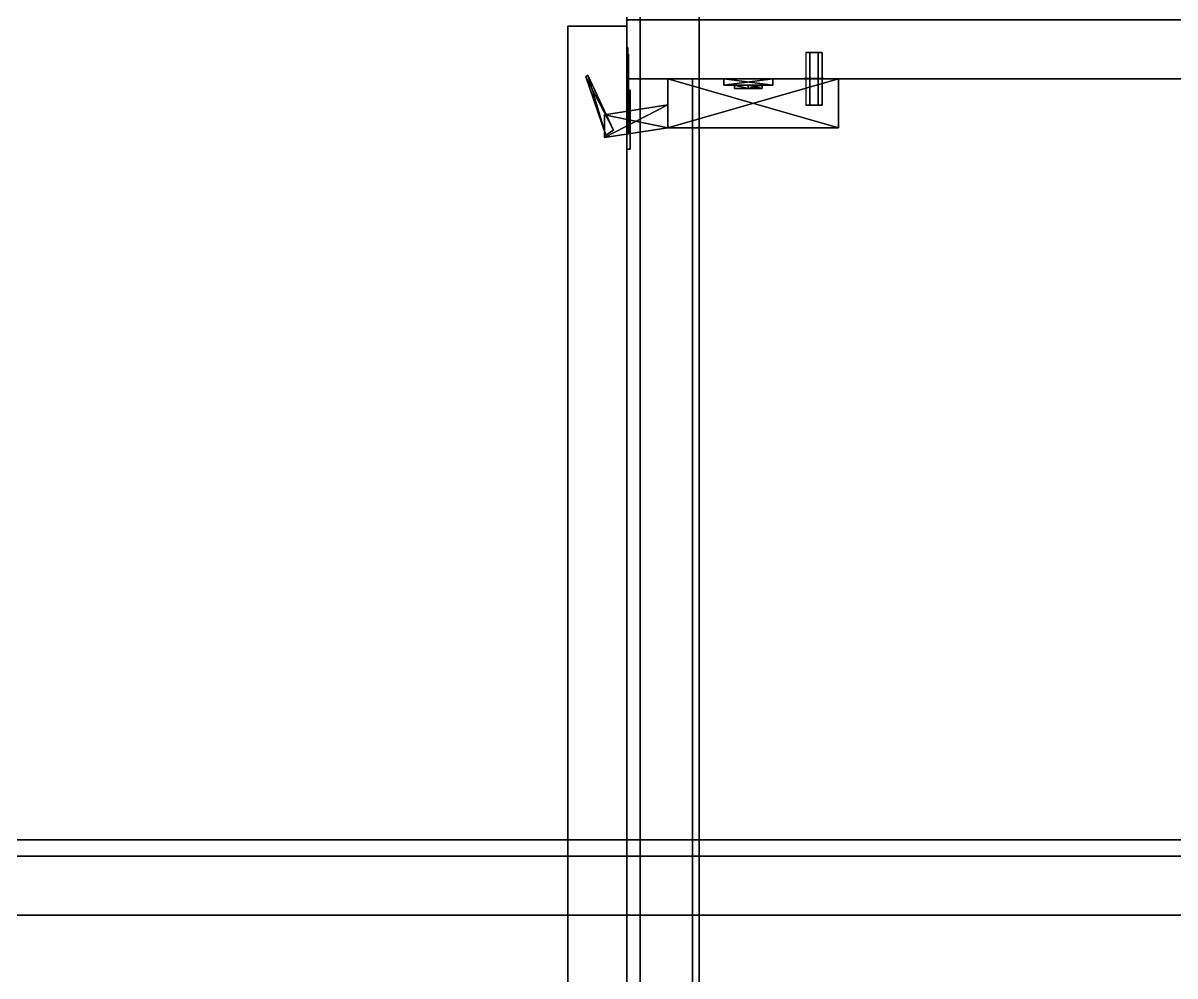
# Model space of a CAD drawing. Extents: x 0 to 2808, y -3840 to 0.
# Drawn here: x 2106 to 2457, y -2163.5 to -1873 of the extents above; entities that cross this region are included whole.
import ezdxf

# ---------------------------------------------------------------- set-up
doc = ezdxf.new("R2010")
doc.units = 0
for name, color, linetype in [('LAYER0', 7, 'CONTINUOUS'), ('LAYER1', 7, 'CONTINUOUS'), ('LAYER195', 9, 'CONTINUOUS'), ('LAYER287', 7, 'CONTINUOUS'), ('LAYER313', 7, 'CONTINUOUS'), ('LAYER314', 7, 'CONTINUOUS'), ('LAYER317', 7, 'CONTINUOUS'), ('LAYER318', 254, 'CONTINUOUS'), ('LAYER327', 28, 'CONTINUOUS'), ('LAYER328', 253, 'CONTINUOUS'), ('LAYER329', 28, 'CONTINUOUS'), ('LAYER33', 9, 'CONTINUOUS'), ('LAYER330', 253, 'CONTINUOUS'), ('LAYER331', 9, 'CONTINUOUS'), ('LAYER342', 9, 'CONTINUOUS'), ('LAYER530', 7, 'CONTINUOUS')]:
    doc.layers.add(name, color=color, linetype=linetype)

msp = doc.modelspace()

# ---------------------------------------------------------------- linework, layer by layer
at = {"layer": 'LAYER0', "invisible_edges": 1}
for points in [[(2790, 0), (0, -3840), (0, 0), (2790, 0)], [(2790, -3840, 5), (0, 0, 5), (0, -3840, 5), (2790, -3840, 5)], [(0, 0, 5), (2790, -3840, 5), (2790, 0, 5), (0, 0, 5)], [(0, -3840), (2790, 0), (2790, -3840), (0, -3840)]]:
    msp.add_3dface(points, dxfattribs=at)
at = {"layer": 'LAYER195', "invisible_edges": 1}
for points in [[(2640, -2712, 1955), (2290, -150.0002, 1955), (2640, -150.0002, 1955), (2640, -2712, 1955)], [(2290, -150.0002, 1955), (2640, -2712, 1955), (2290, -2712, 1955), (2290, -150.0002, 1955)], [(2290, -2712, 1973), (2290, -150.0002, 1955), (2290, -2712, 1955), (2290, -2712, 1973)], [(2290, -150.0002, 1955), (2290, -2712, 1973), (2290, -150.0002, 1973), (2290, -150.0002, 1955)], [(2290, -2712, 1973), (2640, -150.0002, 1973), (2290, -150.0002, 1973), (2290, -2712, 1973)], [(2640, -150.0002, 1973), (2290, -2712, 1973), (2640, -2712, 1973), (2640, -150.0002, 1973)]]:
    msp.add_3dface(points, dxfattribs=at)
at = {"layer": 'LAYER287', "invisible_edges": 1}
for points in [[(2640, -1872, 1973), (2290, -1890, 1973), (2290, -1872, 1973), (2640, -1872, 1973)], [(2290, -1890, 1973), (2640, -1872, 1973), (2640, -1890, 1973), (2290, -1890, 1973)], [(2290, -1872, 2595), (2290, -1890, 1973), (2290, -1890, 2595), (2290, -1872, 2595)], [(2290, -1890, 1973), (2290, -1872, 2595), (2290, -1872, 1973), (2290, -1890, 1973)], [(2640, -1890, 2595), (2290, -1872, 2595), (2290, -1890, 2595), (2640, -1890, 2595)], [(2290, -1872, 2595), (2640, -1890, 2595), (2640, -1872, 2595), (2290, -1872, 2595)], [(2640, -1890, 2595), (2290, -1890, 1973), (2640, -1890, 1973), (2640, -1890, 2595)], [(2290, -1890, 1973), (2640, -1890, 2595), (2290, -1890, 2595), (2290, -1890, 1973)]]:
    msp.add_3dface(points, dxfattribs=at)
at = {"layer": 'LAYER313', "invisible_edges": 1}
for points in [[(2640, -2694, 1974), (2290, -1890, 1974), (2640, -1890, 1974), (2640, -2694, 1974)], [(2290, -1890, 1974), (2640, -2694, 1974), (2290, -2694, 1974), (2290, -1890, 1974)], [(2640, -1890, 1992), (2290, -1890, 1974), (2290, -1890, 1992), (2640, -1890, 1992)], [(2290, -1890, 1974), (2640, -1890, 1992), (2640, -1890, 1974), (2290, -1890, 1974)], [(2290, -2694, 1992), (2290, -1890, 1974), (2290, -2694, 1974), (2290, -2694, 1992)], [(2290, -1890, 1974), (2290, -2694, 1992), (2290, -1890, 1992), (2290, -1890, 1974)], [(2290, -2694, 1992), (2640, -1890, 1992), (2290, -1890, 1992), (2290, -2694, 1992)], [(2640, -1890, 1992), (2290, -2694, 1992), (2640, -2694, 1992), (2640, -1890, 1992)]]:
    msp.add_3dface(points, dxfattribs=at)
at = {"layer": 'LAYER314', "invisible_edges": 1}
for points in [[(2640, -1890, 2594), (2290, -2694, 2594), (2640, -2694, 2594), (2640, -1890, 2594)], [(2290, -2694, 2594), (2640, -1890, 2594), (2290, -1890, 2594), (2290, -2694, 2594)], [(2640, -1890, 2594), (2290, -1890, 2576), (2290, -1890, 2594), (2640, -1890, 2594)], [(2290, -1890, 2576), (2640, -1890, 2594), (2640, -1890, 2576), (2290, -1890, 2576)], [(2290, -1890, 2576), (2290, -2694, 2594), (2290, -1890, 2594), (2290, -1890, 2576)], [(2290, -2694, 2594), (2290, -1890, 2576), (2290, -2694, 2576), (2290, -2694, 2594)], [(2290, -1890, 2576), (2640, -2694, 2576), (2290, -2694, 2576), (2290, -1890, 2576)], [(2640, -2694, 2576), (2290, -1890, 2576), (2640, -1890, 2576), (2640, -2694, 2576)]]:
    msp.add_3dface(points, dxfattribs=at)
at = {"layer": 'LAYER317', "invisible_edges": 1}
for points in [[(2615.4, -2694, 2275), (2310, -1890, 2275), (2615.4, -1890, 2275), (2615.4, -2694, 2275)], [(2310, -1890, 2275), (2615.4, -2694, 2275), (2310, -2694, 2275), (2310, -1890, 2275)], [(2615.4, -1890, 2293), (2310, -1890, 2275), (2310, -1890, 2293), (2615.4, -1890, 2293)], [(2310, -1890, 2275), (2615.4, -1890, 2293), (2615.4, -1890, 2275), (2310, -1890, 2275)], [(2310, -2694, 2293), (2310, -1890, 2275), (2310, -2694, 2275), (2310, -2694, 2293)], [(2310, -1890, 2275), (2310, -2694, 2293), (2310, -1890, 2293), (2310, -1890, 2275)], [(2310, -2694, 2293), (2615.4, -1890, 2293), (2310, -1890, 2293), (2310, -2694, 2293)], [(2615.4, -1890, 2293), (2310, -2694, 2293), (2615.4, -2694, 2293), (2615.4, -1890, 2293)]]:
    msp.add_3dface(points, dxfattribs=at)
at = {"layer": 'LAYER318'}
for points in [[(2344.5, -1882, 2272.5), (2349.5, -1882, 2272.5), (2348.25, -1882, 2274.665), (2345.75, -1882, 2274.665)], [(2344.5, -1882, 2272.5), (2345.75, -1882, 2270.335), (2348.25, -1882, 2270.335), (2349.5, -1882, 2272.5)], [(2350, -1889.95, 2272.5), (2344, -1889.95, 2272.5), (2345.5, -1889.95, 2275.098), (2348.5, -1889.95, 2275.098)], [(2350, -1889.95, 2272.5), (2344, -1889.95, 2272.5), (2345.5, -1889.95, 2269.902), (2348.5, -1889.95, 2269.902)], [(2350, -1890.05, 2272.5), (2344, -1890.05, 2272.5), (2345.5, -1890.05, 2275.098), (2348.5, -1890.05, 2275.098)], [(2350, -1890.05, 2272.5), (2344, -1890.05, 2272.5), (2345.5, -1890.05, 2269.902), (2348.5, -1890.05, 2269.902)], [(2344.5, -1898, 2272.5), (2349.5, -1898, 2272.5), (2348.25, -1898, 2274.665), (2345.75, -1898, 2274.665)], [(2344.5, -1898, 2272.5), (2345.75, -1898, 2270.335), (2348.25, -1898, 2270.335), (2349.5, -1898, 2272.5)]]:
    msp.add_3dface(points, dxfattribs=at)
at = {"layer": 'LAYER327'}
for points, invisible_edges in [([(2290.251, -1881.49, 2071.025), (2290.251, -1880.5, 2076), (2290.251, -1882.5, 2076), (2290.251, -1882.5, 2070.5)], 10), ([(2290.251, -1880.5, 2076), (2290.251, -1881.49, 2080.975), (2290.251, -1882.5, 2081.5), (2290.251, -1882.5, 2076)], 10), ([(2290.251, -1884.308, 2066.808), (2290.251, -1881.49, 2071.025), (2290.251, -1882.5, 2070.5), (2290.251, -1886, 2070.5)], 10), ([(2290.251, -1881.49, 2080.975), (2290.251, -1884.308, 2085.192), (2290.251, -1886, 2081.5), (2290.251, -1882.5, 2081.5)], 10), ([(2290.251, -1888.525, 2063.99), (2290.251, -1884.308, 2066.808), (2290.251, -1886, 2070.5), (2290.251, -1889.5, 2070.5)], 10), ([(2290.251, -1884.308, 2085.192), (2290.251, -1888.525, 2088.01), (2290.251, -1889.5, 2081.5), (2290.251, -1886, 2081.5)], 10), ([(2290.501, -1882.5, 2081.5), (2290.501, -1882.5, 2070.5), (2290.501, -1889.5, 2070.5), (2290.501, -1889.291, 2081.317)], 4), ([(2290.251, -1893.5, 2063), (2290.251, -1888.525, 2063.99), (2290.251, -1889.5, 2070.5), (2290.251, -1893.5, 2067)], 2), ([(2290.251, -1888.525, 2088.01), (2290.251, -1893.5, 2089), (2290.251, -1893.5, 2085), (2290.251, -1889.5, 2081.5)], 8), ([(2290.501, -1889.291, 2081.317), (2290.501, -1889.5, 2070.5), (2290.501, -1893.5, 2067), (2290.501, -1893.5, 2085)], 5), ([(2290.501, -1893.5, 2085), (2290.501, -1893.5, 2067), (2290.501, -1906.5, 2067), (2290.501, -1906.5, 2085)], 1), ([(2291.001, -1911.5, 2055), (2291.001, -1906.5, 2067), (2291.001, -1893.5, 2067), (2291.001, -1893.5, 2055)], 1), ([(2291.001, -1911.5, 2097), (2291.001, -1906.5, 2085), (2291.001, -1893.5, 2085), (2291.001, -1893.5, 2097)], 1), ([(2291.001, -1911.5, 2097), (2291.001, -1911.5, 2055), (2291.001, -1906.5, 2067), (2291.001, -1906.5, 2085)], 10)]:
    msp.add_3dface(points, dxfattribs=dict(at, invisible_edges=invisible_edges))
for points in [[(2290.001, -1893.5, 2067), (2290.001, -1893.5, 2055), (2290.001, -1893.5, 2067)], [(2290.001, -1893.5, 2085), (2290.001, -1893.5, 2097), (2290.001, -1893.5, 2085)], [(2291.001, -1906.5, 2067), (2290.001, -1906.5, 2067), (2290.001, -1893.5, 2067), (2291.001, -1893.5, 2067)], [(2291.001, -1893.5, 2067), (2290.001, -1893.5, 2067), (2290.001, -1893.5, 2055), (2291.001, -1893.5, 2055)], [(2291.001, -1893.5, 2055), (2290.001, -1893.5, 2055), (2290.001, -1911.5, 2055), (2291.001, -1911.5, 2055)], [(2291.001, -1906.5, 2085), (2290.001, -1906.5, 2085), (2290.001, -1893.5, 2085), (2291.001, -1893.5, 2085)], [(2291.001, -1893.5, 2085), (2290.001, -1893.5, 2085), (2290.001, -1893.5, 2097), (2291.001, -1893.5, 2097)], [(2291.001, -1893.5, 2097), (2290.001, -1893.5, 2097), (2290.001, -1911.5, 2097), (2291.001, -1911.5, 2097)], [(2290.001, -1911.5, 2055), (2290.001, -1893.5, 2055), (2290.001, -1893.5, 2097), (2290.001, -1911.5, 2097)], [(2291.001, -1911.5, 2055), (2291.001, -1893.5, 2055), (2291.001, -1893.5, 2055), (2291.001, -1911.5, 2055)], [(2291.001, -1911.5, 2097), (2291.001, -1893.5, 2097), (2291.001, -1893.5, 2097), (2291.001, -1911.5, 2097)], [(2290.001, -1906.5, 2067), (2290.001, -1906.5, 2085), (2290.001, -1906.5, 2067)], [(2291.001, -1906.5, 2067), (2290.001, -1906.5, 2067), (2290.001, -1906.5, 2085), (2291.001, -1906.5, 2085)], [(2291.001, -1911.5, 2097), (2290.001, -1911.5, 2097), (2291.001, -1911.5, 2097)], [(2290.001, -1911.5, 2055), (2290.001, -1911.5, 2097), (2291.001, -1911.5, 2097), (2291.001, -1911.5, 2055)]]:
    msp.add_3dface(points, dxfattribs=at)
at = {"layer": 'LAYER328'}
for points in [[(2285.925, -1905.692, 2070.348), (2277.5, -1889.41, 2070.348), (2278.077, -1888.918, 2070.348), (2285.925, -1905.692, 2070.348)], [(2277.5, -1889.41, 2081.652), (2283.544, -1907.182, 2081.652), (2278.077, -1888.918, 2081.652), (2277.5, -1889.41, 2081.652)], [(2283.544, -1907.182, 2070.348), (2277.5, -1889.41, 2070.348), (2285.925, -1905.692, 2070.348), (2283.544, -1907.182, 2070.348)], [(2283.544, -1907.182, 2070.348), (2277.5, -1889.41, 2081.652), (2277.5, -1889.41, 2070.348), (2283.544, -1907.182, 2070.348)], [(2283.544, -1907.182, 2081.652), (2277.5, -1889.41, 2081.652), (2283.544, -1907.182, 2070.348), (2283.544, -1907.182, 2081.652)], [(2278.077, -1888.918, 2081.652), (2283.544, -1907.182, 2081.652), (2285.925, -1905.692, 2081.652), (2278.077, -1888.918, 2081.652)], [(2354.5, -1890, 2069.217), (2302.5, -1904.922, 2069.217), (2302.5, -1890, 2069.217), (2354.5, -1890, 2069.217)], [(2354.5, -1904.922, 2069.217), (2302.5, -1904.922, 2069.217), (2354.5, -1890, 2069.217), (2354.5, -1904.922, 2069.217)], [(2302.5, -1890, 2082.783), (2354.5, -1904.922, 2082.783), (2354.5, -1890, 2082.783), (2302.5, -1890, 2082.783)], [(2302.5, -1904.922, 2082.783), (2354.5, -1904.922, 2082.783), (2302.5, -1890, 2082.783), (2302.5, -1904.922, 2082.783)], [(2334.5, -1890, 2102), (2319.5, -1890, 2102), (2319.5, -1891.99, 2102), (2334.5, -1890, 2102)], [(2334.5, -1891.99, 2102), (2334.5, -1890, 2102), (2319.5, -1891.99, 2102), (2334.5, -1891.99, 2102)], [(2319.5, -1890, 2050), (2334.5, -1890, 2050), (2334.5, -1891.99, 2050), (2319.5, -1890, 2050)], [(2319.5, -1891.99, 2050), (2319.5, -1890, 2050), (2334.5, -1891.99, 2050), (2319.5, -1891.99, 2050)], [(2319.5, -1891.99, 2102), (2319.5, -1890, 2102), (2319.5, -1890, 2050), (2319.5, -1891.99, 2102)], [(2319.5, -1891.99, 2050), (2319.5, -1891.99, 2102), (2319.5, -1890, 2050), (2319.5, -1891.99, 2050)], [(2334.5, -1890, 2050), (2334.5, -1890, 2102), (2334.5, -1891.99, 2102), (2334.5, -1890, 2050)], [(2334.5, -1891.99, 2050), (2334.5, -1890, 2050), (2334.5, -1891.99, 2102), (2334.5, -1891.99, 2050)], [(2354.5, -1890, 2082.783), (2354.5, -1904.922, 2069.217), (2354.5, -1890, 2069.217), (2354.5, -1890, 2082.783)], [(2354.5, -1904.922, 2082.783), (2354.5, -1904.922, 2069.217), (2354.5, -1890, 2082.783), (2354.5, -1904.922, 2082.783)], [(2334.5, -1891.99, 2102), (2319.5, -1891.99, 2102), (2319.5, -1891.99, 2050), (2334.5, -1891.99, 2102)], [(2334.5, -1891.99, 2050), (2334.5, -1891.99, 2102), (2319.5, -1891.99, 2050), (2334.5, -1891.99, 2050)], [(2322.757, -1891.99, 2094.087), (2327, -1892.985, 2089.291), (2322.757, -1892.985, 2094.087), (2322.757, -1891.99, 2094.087)], [(2327, -1891.99, 2089.291), (2327, -1892.985, 2089.291), (2322.757, -1891.99, 2094.087), (2327, -1891.99, 2089.291)], [(2322.757, -1891.99, 2094.087), (2327, -1891.99, 2089.291), (2327, -1891.99, 2098.883), (2322.757, -1891.99, 2094.087)], [(2322.757, -1891.99, 2094.087), (2327, -1892.985, 2098.883), (2327, -1891.99, 2098.883), (2322.757, -1891.99, 2094.087)], [(2322.757, -1892.985, 2094.087), (2327, -1892.985, 2098.883), (2322.757, -1891.99, 2094.087), (2322.757, -1892.985, 2094.087)], [(2322.757, -1891.99, 2057.913), (2327, -1892.985, 2053.117), (2322.757, -1892.985, 2057.913), (2322.757, -1891.99, 2057.913)], [(2327, -1891.99, 2053.117), (2327, -1892.985, 2053.117), (2322.757, -1891.99, 2057.913), (2327, -1891.99, 2053.117)], [(2322.757, -1891.99, 2057.913), (2327, -1891.99, 2053.117), (2327, -1891.99, 2062.709), (2322.757, -1891.99, 2057.913)], [(2322.757, -1891.99, 2057.913), (2327, -1892.985, 2062.709), (2327, -1891.99, 2062.709), (2322.757, -1891.99, 2057.913)], [(2322.757, -1892.985, 2057.913), (2327, -1892.985, 2062.709), (2322.757, -1891.99, 2057.913), (2322.757, -1892.985, 2057.913)], [(2322.757, -1892.985, 2094.087), (2331.243, -1892.985, 2094.087), (2327, -1892.985, 2098.883), (2322.757, -1892.985, 2094.087)], [(2327, -1892.985, 2089.291), (2331.243, -1892.985, 2094.087), (2322.757, -1892.985, 2094.087), (2327, -1892.985, 2089.291)], [(2322.757, -1892.985, 2057.913), (2331.243, -1892.985, 2057.913), (2327, -1892.985, 2062.709), (2322.757, -1892.985, 2057.913)], [(2327, -1892.985, 2053.117), (2331.243, -1892.985, 2057.913), (2322.757, -1892.985, 2057.913), (2327, -1892.985, 2053.117)], [(2327, -1891.99, 2089.291), (2331.243, -1892.985, 2094.087), (2327, -1892.985, 2089.291), (2327, -1891.99, 2089.291)], [(2331.243, -1891.99, 2094.087), (2331.243, -1892.985, 2094.087), (2327, -1891.99, 2089.291), (2331.243, -1891.99, 2094.087)], [(2331.243, -1891.99, 2094.087), (2327, -1892.985, 2098.883), (2331.243, -1892.985, 2094.087), (2331.243, -1891.99, 2094.087)], [(2327, -1891.99, 2098.883), (2327, -1892.985, 2098.883), (2331.243, -1891.99, 2094.087), (2327, -1891.99, 2098.883)], [(2327, -1891.99, 2089.291), (2331.243, -1891.99, 2094.087), (2327, -1891.99, 2098.883), (2327, -1891.99, 2089.291)], [(2327, -1891.99, 2053.117), (2331.243, -1892.985, 2057.913), (2327, -1892.985, 2053.117), (2327, -1891.99, 2053.117)], [(2331.243, -1891.99, 2057.913), (2331.243, -1892.985, 2057.913), (2327, -1891.99, 2053.117), (2331.243, -1891.99, 2057.913)], [(2331.243, -1891.99, 2057.913), (2327, -1892.985, 2062.709), (2331.243, -1892.985, 2057.913), (2331.243, -1891.99, 2057.913)], [(2327, -1891.99, 2062.709), (2327, -1892.985, 2062.709), (2331.243, -1891.99, 2057.913), (2327, -1891.99, 2062.709)], [(2327, -1891.99, 2053.117), (2331.243, -1891.99, 2057.913), (2327, -1891.99, 2062.709), (2327, -1891.99, 2053.117)], [(2302.5, -1897.958, 2069.217), (2283.135, -1907.906, 2069.217), (2283.135, -1900.943, 2069.217), (2302.5, -1897.958, 2069.217)], [(2302.5, -1904.922, 2069.217), (2283.135, -1907.906, 2069.217), (2302.5, -1897.958, 2069.217), (2302.5, -1904.922, 2069.217)], [(2283.135, -1900.943, 2082.783), (2302.5, -1904.922, 2082.783), (2302.5, -1897.958, 2082.783), (2283.135, -1900.943, 2082.783)], [(2283.135, -1907.906, 2082.783), (2302.5, -1904.922, 2082.783), (2283.135, -1900.943, 2082.783), (2283.135, -1907.906, 2082.783)], [(2302.5, -1904.922, 2069.217), (2283.135, -1907.906, 2082.783), (2283.135, -1907.906, 2069.217), (2302.5, -1904.922, 2069.217)], [(2302.5, -1904.922, 2082.783), (2283.135, -1907.906, 2082.783), (2302.5, -1904.922, 2069.217), (2302.5, -1904.922, 2082.783)], [(2354.5, -1904.922, 2069.217), (2302.5, -1904.922, 2082.783), (2302.5, -1904.922, 2069.217), (2354.5, -1904.922, 2069.217)], [(2354.5, -1904.922, 2082.783), (2302.5, -1904.922, 2082.783), (2354.5, -1904.922, 2069.217), (2354.5, -1904.922, 2082.783)]]:
    msp.add_3dface(points, dxfattribs=at)
at = {"layer": 'LAYER329'}
for points, invisible_edges in [([(2290.251, -1881.49, 2487.025), (2290.251, -1880.5, 2492), (2290.251, -1882.5, 2492), (2290.251, -1882.5, 2486.5)], 10), ([(2290.251, -1880.5, 2492), (2290.251, -1881.49, 2496.975), (2290.251, -1882.5, 2497.5), (2290.251, -1882.5, 2492)], 10), ([(2290.251, -1884.308, 2482.808), (2290.251, -1881.49, 2487.025), (2290.251, -1882.5, 2486.5), (2290.251, -1886, 2486.5)], 10), ([(2290.251, -1881.49, 2496.975), (2290.251, -1884.308, 2501.192), (2290.251, -1886, 2497.5), (2290.251, -1882.5, 2497.5)], 10), ([(2290.251, -1888.525, 2479.99), (2290.251, -1884.308, 2482.808), (2290.251, -1886, 2486.5), (2290.251, -1889.5, 2486.5)], 10), ([(2290.251, -1884.308, 2501.192), (2290.251, -1888.525, 2504.01), (2290.251, -1889.5, 2497.5), (2290.251, -1886, 2497.5)], 10), ([(2290.501, -1882.5, 2497.5), (2290.501, -1882.5, 2486.5), (2290.501, -1889.5, 2486.5), (2290.501, -1889.291, 2497.317)], 4), ([(2290.251, -1893.5, 2479), (2290.251, -1888.525, 2479.99), (2290.251, -1889.5, 2486.5), (2290.251, -1893.5, 2483)], 2), ([(2290.251, -1888.525, 2504.01), (2290.251, -1893.5, 2505), (2290.251, -1893.5, 2501), (2290.251, -1889.5, 2497.5)], 8), ([(2290.501, -1889.291, 2497.317), (2290.501, -1889.5, 2486.5), (2290.501, -1893.5, 2483), (2290.501, -1893.5, 2501)], 5), ([(2290.501, -1893.5, 2501), (2290.501, -1893.5, 2483), (2290.501, -1906.5, 2483), (2290.501, -1906.5, 2501)], 1), ([(2291.001, -1911.5, 2471), (2291.001, -1906.5, 2483), (2291.001, -1893.5, 2483), (2291.001, -1893.5, 2471)], 1), ([(2291.001, -1911.5, 2513), (2291.001, -1906.5, 2501), (2291.001, -1893.5, 2501), (2291.001, -1893.5, 2513)], 1), ([(2291.001, -1911.5, 2513), (2291.001, -1911.5, 2471), (2291.001, -1906.5, 2483), (2291.001, -1906.5, 2501)], 10)]:
    msp.add_3dface(points, dxfattribs=dict(at, invisible_edges=invisible_edges))
for points in [[(2290.001, -1893.5, 2483), (2290.001, -1893.5, 2471), (2290.001, -1893.5, 2483)], [(2290.001, -1893.5, 2501), (2290.001, -1893.5, 2513), (2290.001, -1893.5, 2501)], [(2291.001, -1906.5, 2483), (2290.001, -1906.5, 2483), (2290.001, -1893.5, 2483), (2291.001, -1893.5, 2483)], [(2291.001, -1893.5, 2483), (2290.001, -1893.5, 2483), (2290.001, -1893.5, 2471), (2291.001, -1893.5, 2471)], [(2291.001, -1893.5, 2471), (2290.001, -1893.5, 2471), (2290.001, -1911.5, 2471), (2291.001, -1911.5, 2471)], [(2291.001, -1906.5, 2501), (2290.001, -1906.5, 2501), (2290.001, -1893.5, 2501), (2291.001, -1893.5, 2501)], [(2291.001, -1893.5, 2501), (2290.001, -1893.5, 2501), (2290.001, -1893.5, 2513), (2291.001, -1893.5, 2513)], [(2291.001, -1893.5, 2513), (2290.001, -1893.5, 2513), (2290.001, -1911.5, 2513), (2291.001, -1911.5, 2513)], [(2290.001, -1911.5, 2471), (2290.001, -1893.5, 2471), (2290.001, -1893.5, 2513), (2290.001, -1911.5, 2513)], [(2291.001, -1911.5, 2471), (2291.001, -1893.5, 2471), (2291.001, -1893.5, 2471), (2291.001, -1911.5, 2471)], [(2291.001, -1911.5, 2513), (2291.001, -1893.5, 2513), (2291.001, -1893.5, 2513), (2291.001, -1911.5, 2513)], [(2290.001, -1906.5, 2483), (2290.001, -1906.5, 2501), (2290.001, -1906.5, 2483)], [(2291.001, -1906.5, 2483), (2290.001, -1906.5, 2483), (2290.001, -1906.5, 2501), (2291.001, -1906.5, 2501)], [(2291.001, -1911.5, 2513), (2290.001, -1911.5, 2513), (2291.001, -1911.5, 2513)], [(2290.001, -1911.5, 2471), (2290.001, -1911.5, 2513), (2291.001, -1911.5, 2513), (2291.001, -1911.5, 2471)]]:
    msp.add_3dface(points, dxfattribs=at)
at = {"layer": 'LAYER33'}
for points, invisible_edges in [([(2312, -2730, 2595), (2294, -2712, 2595), (2312, -150.0002, 2595), (2312, -2730, 2595)], 3), ([(2294, -150.0002, 2595), (2312, -150.0002, 2595), (2294, -2712, 2595), (2294, -150.0002, 2595)], 2), ([(2294, -2712, 2595), (2294, -150.0002, 2670), (2294, -150.0002, 2595), (2294, -2712, 2595)], 1), ([(2294, -150.0002, 2670), (2294, -2712, 2595), (2294, -2712, 2670), (2294, -150.0002, 2670)], 1), ([(2294, -150.0002, 2670), (2312, -2730, 2670), (2312, -150.0002, 2670), (2294, -150.0002, 2670)], 1), ([(2312, -2730, 2670), (2294, -150.0002, 2670), (2294, -2712, 2670), (2312, -2730, 2670)], 5), ([(2312, -2730, 2670), (2312, -150.0002, 2595), (2312, -150.0002, 2670), (2312, -2730, 2670)], 1), ([(2312, -150.0002, 2595), (2312, -2730, 2670), (2312, -2730, 2595), (2312, -150.0002, 2595)], 1)]:
    msp.add_3dface(points, dxfattribs=dict(at, invisible_edges=invisible_edges))
at = {"layer": 'LAYER330'}
for points in [[(2285.925, -1905.692, 2486.348), (2277.5, -1889.41, 2486.348), (2278.077, -1888.918, 2486.348), (2285.925, -1905.692, 2486.348)], [(2277.5, -1889.41, 2497.652), (2283.544, -1907.182, 2497.652), (2278.077, -1888.918, 2497.652), (2277.5, -1889.41, 2497.652)], [(2283.544, -1907.182, 2486.348), (2277.5, -1889.41, 2486.348), (2285.925, -1905.692, 2486.348), (2283.544, -1907.182, 2486.348)], [(2283.544, -1907.182, 2486.348), (2277.5, -1889.41, 2497.652), (2277.5, -1889.41, 2486.348), (2283.544, -1907.182, 2486.348)], [(2283.544, -1907.182, 2497.652), (2277.5, -1889.41, 2497.652), (2283.544, -1907.182, 2486.348), (2283.544, -1907.182, 2497.652)], [(2278.077, -1888.918, 2497.652), (2283.544, -1907.182, 2497.652), (2285.925, -1905.692, 2497.652), (2278.077, -1888.918, 2497.652)], [(2354.5, -1890, 2485.217), (2302.5, -1904.922, 2485.217), (2302.5, -1890, 2485.217), (2354.5, -1890, 2485.217)], [(2354.5, -1904.922, 2485.217), (2302.5, -1904.922, 2485.217), (2354.5, -1890, 2485.217), (2354.5, -1904.922, 2485.217)], [(2302.5, -1890, 2498.783), (2354.5, -1904.922, 2498.783), (2354.5, -1890, 2498.783), (2302.5, -1890, 2498.783)], [(2302.5, -1904.922, 2498.783), (2354.5, -1904.922, 2498.783), (2302.5, -1890, 2498.783), (2302.5, -1904.922, 2498.783)], [(2334.5, -1890, 2518), (2319.5, -1890, 2518), (2319.5, -1891.99, 2518), (2334.5, -1890, 2518)], [(2334.5, -1891.99, 2518), (2334.5, -1890, 2518), (2319.5, -1891.99, 2518), (2334.5, -1891.99, 2518)], [(2319.5, -1890, 2466), (2334.5, -1890, 2466), (2334.5, -1891.99, 2466), (2319.5, -1890, 2466)], [(2319.5, -1891.99, 2466), (2319.5, -1890, 2466), (2334.5, -1891.99, 2466), (2319.5, -1891.99, 2466)], [(2319.5, -1891.99, 2518), (2319.5, -1890, 2518), (2319.5, -1890, 2466), (2319.5, -1891.99, 2518)], [(2319.5, -1891.99, 2466), (2319.5, -1891.99, 2518), (2319.5, -1890, 2466), (2319.5, -1891.99, 2466)], [(2334.5, -1890, 2466), (2334.5, -1890, 2518), (2334.5, -1891.99, 2518), (2334.5, -1890, 2466)], [(2334.5, -1891.99, 2466), (2334.5, -1890, 2466), (2334.5, -1891.99, 2518), (2334.5, -1891.99, 2466)], [(2354.5, -1890, 2498.783), (2354.5, -1904.922, 2485.217), (2354.5, -1890, 2485.217), (2354.5, -1890, 2498.783)], [(2354.5, -1904.922, 2498.783), (2354.5, -1904.922, 2485.217), (2354.5, -1890, 2498.783), (2354.5, -1904.922, 2498.783)], [(2334.5, -1891.99, 2518), (2319.5, -1891.99, 2518), (2319.5, -1891.99, 2466), (2334.5, -1891.99, 2518)], [(2334.5, -1891.99, 2466), (2334.5, -1891.99, 2518), (2319.5, -1891.99, 2466), (2334.5, -1891.99, 2466)], [(2322.757, -1891.99, 2510.087), (2327, -1892.985, 2505.291), (2322.757, -1892.985, 2510.087), (2322.757, -1891.99, 2510.087)], [(2327, -1891.99, 2505.291), (2327, -1892.985, 2505.291), (2322.757, -1891.99, 2510.087), (2327, -1891.99, 2505.291)], [(2322.757, -1891.99, 2510.087), (2327, -1891.99, 2505.291), (2327, -1891.99, 2514.883), (2322.757, -1891.99, 2510.087)], [(2322.757, -1891.99, 2510.087), (2327, -1892.985, 2514.883), (2327, -1891.99, 2514.883), (2322.757, -1891.99, 2510.087)], [(2322.757, -1892.985, 2510.087), (2327, -1892.985, 2514.883), (2322.757, -1891.99, 2510.087), (2322.757, -1892.985, 2510.087)], [(2322.757, -1891.99, 2473.913), (2327, -1892.985, 2469.117), (2322.757, -1892.985, 2473.913), (2322.757, -1891.99, 2473.913)], [(2327, -1891.99, 2469.117), (2327, -1892.985, 2469.117), (2322.757, -1891.99, 2473.913), (2327, -1891.99, 2469.117)], [(2322.757, -1891.99, 2473.913), (2327, -1891.99, 2469.117), (2327, -1891.99, 2478.709), (2322.757, -1891.99, 2473.913)], [(2322.757, -1891.99, 2473.913), (2327, -1892.985, 2478.709), (2327, -1891.99, 2478.709), (2322.757, -1891.99, 2473.913)], [(2322.757, -1892.985, 2473.913), (2327, -1892.985, 2478.709), (2322.757, -1891.99, 2473.913), (2322.757, -1892.985, 2473.913)], [(2322.757, -1892.985, 2510.087), (2331.243, -1892.985, 2510.087), (2327, -1892.985, 2514.883), (2322.757, -1892.985, 2510.087)], [(2327, -1892.985, 2505.291), (2331.243, -1892.985, 2510.087), (2322.757, -1892.985, 2510.087), (2327, -1892.985, 2505.291)], [(2322.757, -1892.985, 2473.913), (2331.243, -1892.985, 2473.913), (2327, -1892.985, 2478.709), (2322.757, -1892.985, 2473.913)], [(2327, -1892.985, 2469.117), (2331.243, -1892.985, 2473.913), (2322.757, -1892.985, 2473.913), (2327, -1892.985, 2469.117)], [(2327, -1891.99, 2505.291), (2331.243, -1892.985, 2510.087), (2327, -1892.985, 2505.291), (2327, -1891.99, 2505.291)], [(2331.243, -1891.99, 2510.087), (2331.243, -1892.985, 2510.087), (2327, -1891.99, 2505.291), (2331.243, -1891.99, 2510.087)], [(2331.243, -1891.99, 2510.087), (2327, -1892.985, 2514.883), (2331.243, -1892.985, 2510.087), (2331.243, -1891.99, 2510.087)], [(2327, -1891.99, 2514.883), (2327, -1892.985, 2514.883), (2331.243, -1891.99, 2510.087), (2327, -1891.99, 2514.883)], [(2327, -1891.99, 2505.291), (2331.243, -1891.99, 2510.087), (2327, -1891.99, 2514.883), (2327, -1891.99, 2505.291)], [(2327, -1891.99, 2469.117), (2331.243, -1892.985, 2473.913), (2327, -1892.985, 2469.117), (2327, -1891.99, 2469.117)], [(2331.243, -1891.99, 2473.913), (2331.243, -1892.985, 2473.913), (2327, -1891.99, 2469.117), (2331.243, -1891.99, 2473.913)], [(2331.243, -1891.99, 2473.913), (2327, -1892.985, 2478.709), (2331.243, -1892.985, 2473.913), (2331.243, -1891.99, 2473.913)], [(2327, -1891.99, 2478.709), (2327, -1892.985, 2478.709), (2331.243, -1891.99, 2473.913), (2327, -1891.99, 2478.709)], [(2327, -1891.99, 2469.117), (2331.243, -1891.99, 2473.913), (2327, -1891.99, 2478.709), (2327, -1891.99, 2469.117)], [(2302.5, -1897.958, 2485.217), (2283.135, -1907.906, 2485.217), (2283.135, -1900.943, 2485.217), (2302.5, -1897.958, 2485.217)], [(2302.5, -1904.922, 2485.217), (2283.135, -1907.906, 2485.217), (2302.5, -1897.958, 2485.217), (2302.5, -1904.922, 2485.217)], [(2283.135, -1900.943, 2498.783), (2302.5, -1904.922, 2498.783), (2302.5, -1897.958, 2498.783), (2283.135, -1900.943, 2498.783)], [(2283.135, -1907.906, 2498.783), (2302.5, -1904.922, 2498.783), (2283.135, -1900.943, 2498.783), (2283.135, -1907.906, 2498.783)], [(2302.5, -1904.922, 2485.217), (2283.135, -1907.906, 2498.783), (2283.135, -1907.906, 2485.217), (2302.5, -1904.922, 2485.217)], [(2302.5, -1904.922, 2498.783), (2283.135, -1907.906, 2498.783), (2302.5, -1904.922, 2485.217), (2302.5, -1904.922, 2498.783)], [(2354.5, -1904.922, 2485.217), (2302.5, -1904.922, 2498.783), (2302.5, -1904.922, 2485.217), (2354.5, -1904.922, 2485.217)], [(2354.5, -1904.922, 2498.783), (2302.5, -1904.922, 2498.783), (2354.5, -1904.922, 2485.217), (2354.5, -1904.922, 2498.783)]]:
    msp.add_3dface(points, dxfattribs=at)
at = {"layer": 'LAYER331', "invisible_edges": 1}
for points in [[(2290, -2290.5, 1943), (2272, -1874, 1943), (2290, -1874, 1943), (2290, -2290.5, 1943)], [(2272, -1874, 1943), (2290, -2290.5, 1943), (2272, -2290.5, 1943), (2272, -1874, 1943)], [(2272, -1874, 1943), (2290, -1874, 2592), (2290, -1874, 1943), (2272, -1874, 1943)], [(2290, -1874, 2592), (2272, -1874, 1943), (2272, -1874, 2592), (2290, -1874, 2592)], [(2272, -2290.5, 2592), (2290, -1874, 2592), (2272, -1874, 2592), (2272, -2290.5, 2592)], [(2290, -1874, 2592), (2272, -2290.5, 2592), (2290, -2290.5, 2592), (2290, -1874, 2592)], [(2272, -1874, 1943), (2272, -2290.5, 2592), (2272, -1874, 2592), (2272, -1874, 1943)], [(2272, -2290.5, 2592), (2272, -1874, 1943), (2272, -2290.5, 1943), (2272, -2290.5, 2592)], [(2290, -2290.5, 1943), (2290, -1874, 2592), (2290, -2290.5, 2592), (2290, -2290.5, 1943)], [(2290, -1874, 2592), (2290, -2290.5, 1943), (2290, -1874, 1943), (2290, -1874, 2592)]]:
    msp.add_3dface(points, dxfattribs=at)
at = {"layer": 'LAYER342', "invisible_edges": 1}
for points in [[(648, -2127.001, 5), (2604, -2127.001, 605), (2604, -2127.001, 5), (648, -2127.001, 5)], [(2604, -2127.001, 605), (648, -2127.001, 5), (648, -2127.001, 605), (2604, -2127.001, 605)], [(648, -2145.001, 605), (2604, -2127.001, 605), (648, -2127.001, 605), (648, -2145.001, 605)], [(2604, -2127.001, 605), (648, -2145.001, 605), (2604, -2145.001, 605), (2604, -2127.001, 605)], [(2604, -2145.001, 5), (648, -2127.001, 5), (2604, -2127.001, 5), (2604, -2145.001, 5)], [(648, -2127.001, 5), (2604, -2145.001, 5), (648, -2145.001, 5), (648, -2127.001, 5)], [(648, -2145.001, 605), (2604, -2145.001, 5), (2604, -2145.001, 605), (648, -2145.001, 605)], [(2604, -2145.001, 5), (648, -2145.001, 605), (648, -2145.001, 5), (2604, -2145.001, 5)]]:
    msp.add_3dface(points, dxfattribs=at)
at = {"layer": 'LAYER530', "invisible_edges": 1}
for points in [[(2604, -742.0012, 5), (704, -2122.001, 5), (704, -742.0012, 5), (2604, -742.0012, 5)], [(704, -2122.001, 5), (2604, -742.0012, 5), (2604, -2122.001, 5), (704, -2122.001, 5)], [(2604, -2122.001, 855), (704, -742.0012, 855), (704, -2122.001, 855), (2604, -2122.001, 855)], [(704, -742.0012, 855), (2604, -2122.001, 855), (2604, -742.0012, 855), (704, -742.0012, 855)], [(2604, -2122.001, 855), (704, -2122.001, 5), (2604, -2122.001, 5), (2604, -2122.001, 855)], [(704, -2122.001, 5), (2604, -2122.001, 855), (704, -2122.001, 855), (704, -2122.001, 5)]]:
    msp.add_3dface(points, dxfattribs=at)

# ---------------------------------------------------------------- meshes
at = {"layer": 'LAYER1'}
mesh = msp.add_polymesh((5, 2), dxfattribs=at)
for k, corner in enumerate([(2640, -3690, 2670), (2640, -150.0002, 2670), (150, -3690, 2670), (2640, -3690, 2670), (150, -150.0002, 2670), (150, -3690, 2670), (2640, -150.0002, 2670), (150, -150.0002, 2670), (2790, 0, 2670), (0, 0, 2670)]):
    mesh.set_mesh_vertex(divmod(k, 2), corner)
at = {"layer": 'LAYER318'}
mesh = msp.add_polymesh((2, 6), dxfattribs=dict(at, n_close=True))
for k, corner in enumerate([(2344.5, -1898, 2272.5), (2345.75, -1898, 2274.665), (2348.25, -1898, 2274.665), (2349.5, -1898, 2272.5), (2348.25, -1898, 2270.335), (2345.75, -1898, 2270.335), (2344.5, -1882, 2272.5), (2345.75, -1882, 2274.665), (2348.25, -1882, 2274.665), (2349.5, -1882, 2272.5), (2348.25, -1882, 2270.335), (2345.75, -1882, 2270.335)]):
    mesh.set_mesh_vertex(divmod(k, 6), corner)
mesh = msp.add_polymesh((2, 6), dxfattribs=dict(at, n_close=True))
for k, corner in enumerate([(2344, -1890.05, 2272.5), (2345.5, -1890.05, 2275.098), (2348.5, -1890.05, 2275.098), (2350, -1890.05, 2272.5), (2348.5, -1890.05, 2269.902), (2345.5, -1890.05, 2269.902), (2344, -1889.95, 2272.5), (2345.5, -1889.95, 2275.098), (2348.5, -1889.95, 2275.098), (2350, -1889.95, 2272.5), (2348.5, -1889.95, 2269.902), (2345.5, -1889.95, 2269.902)]):
    mesh.set_mesh_vertex(divmod(k, 6), corner)
at = {"layer": 'LAYER327'}
mesh = msp.add_polymesh((2, 9), dxfattribs=at)
for k, corner in enumerate([(2290.251, -1893.5, 2063), (2290.251, -1888.525, 2063.99), (2290.251, -1884.308, 2066.808), (2290.251, -1881.49, 2071.025), (2290.251, -1880.5, 2076), (2290.251, -1881.49, 2080.975), (2290.251, -1884.308, 2085.192), (2290.251, -1888.525, 2088.01), (2290.251, -1893.5, 2089), (2290.001, -1893.5, 2063), (2290.001, -1888.525, 2063.99), (2290.001, -1884.308, 2066.808), (2290.001, -1881.49, 2071.025), (2290.001, -1880.5, 2076), (2290.001, -1881.49, 2080.975), (2290.001, -1884.308, 2085.192), (2290.001, -1888.525, 2088.01), (2290.001, -1893.5, 2089)]):
    mesh.set_mesh_vertex(divmod(k, 9), corner)
at = {"layer": 'LAYER329'}
mesh = msp.add_polymesh((2, 9), dxfattribs=at)
for k, corner in enumerate([(2290.251, -1893.5, 2479), (2290.251, -1888.525, 2479.99), (2290.251, -1884.308, 2482.808), (2290.251, -1881.49, 2487.025), (2290.251, -1880.5, 2492), (2290.251, -1881.49, 2496.975), (2290.251, -1884.308, 2501.192), (2290.251, -1888.525, 2504.01), (2290.251, -1893.5, 2505), (2290.001, -1893.5, 2479), (2290.001, -1888.525, 2479.99), (2290.001, -1884.308, 2482.808), (2290.001, -1881.49, 2487.025), (2290.001, -1880.5, 2492), (2290.001, -1881.49, 2496.975), (2290.001, -1884.308, 2501.192), (2290.001, -1888.525, 2504.01), (2290.001, -1893.5, 2505)]):
    mesh.set_mesh_vertex(divmod(k, 9), corner)

doc.saveas('drawing.dxf')
